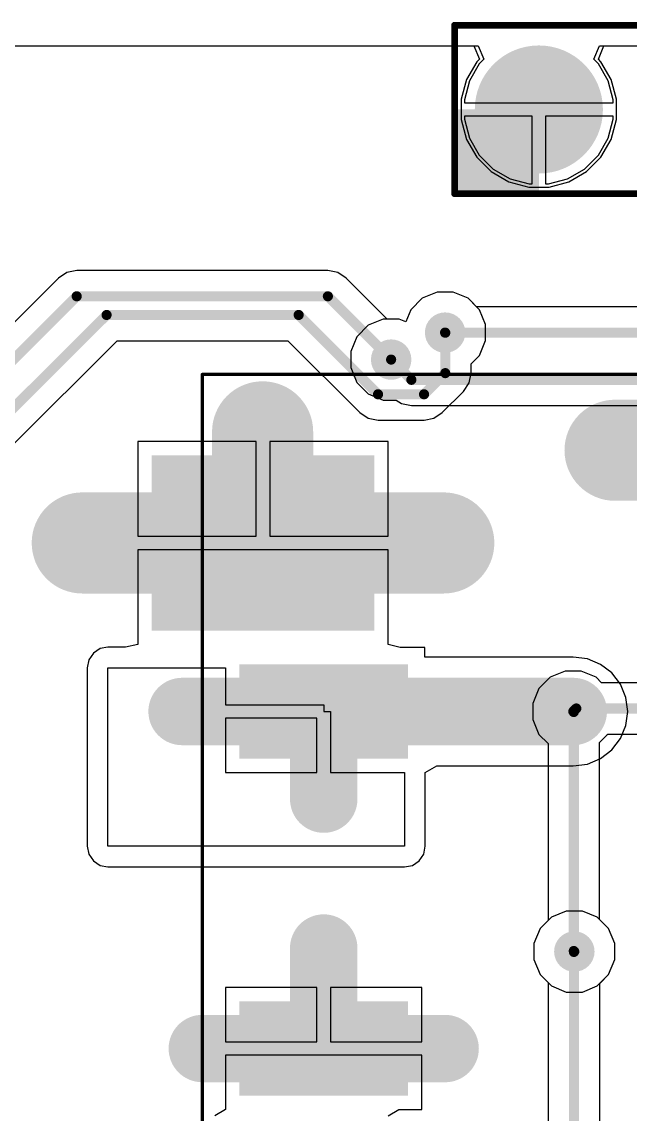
# Model space of a CAD drawing. Header units: inches. Extents: x 0.3 to 40.7, y 0 to 25.4.
# Drawn here: x 9.02 to 18.04, y 9.21 to 25.41 of the extents above; entities that cross this region are included whole.
import ezdxf

# ---------------------------------------------------------------- set-up
doc = ezdxf.new("R2010")
doc.units = ezdxf.units.IN
for name, color, linetype in [('BOTTOM', 5, 'Continuous'), ('Bottom Solder', 6, 'Continuous'), ('Pad Holes', 156, 'Continuous'), ('TOP', 1, 'Continuous'), ('Top Assembly', 56, 'Continuous'), ('Top Solder', 216, 'Continuous'), ('Via Holes', 16, 'Continuous')]:
    doc.layers.add(name, color=color, linetype=linetype)

# ---------------------------------------------------------------- blocks, each defined once
blk = doc.blocks.new('PEC11J_9215F_S0015_2662')
at = {"layer": 'TOP'}
for points in [[(3.75, 9.5), (6.25, 9.5), (6.25, 6.3), (3.75, 6.3)], [(-3.15, 8.2), (-1.85, 8.2), (-1.85, 5.8), (-3.15, 5.8)], [(1.85, 8.2), (3.15, 8.2), (3.15, 5.8), (1.85, 5.8)]]:
    blk.add_hatch(color=1, dxfattribs=at).paths.add_polyline_path(points)
at = {"layer": 'Top Solder'}
for points in [[(3.7, 9.55), (6.3, 9.55), (6.3, 6.25), (3.7, 6.25)], [(-3.2, 8.25), (-1.8, 8.25), (-1.8, 5.75), (-3.2, 5.75)], [(1.8, 8.25), (3.2, 8.25), (3.2, 5.75), (1.8, 5.75)]]:
    blk.add_hatch(color=216, dxfattribs=at).paths.add_polyline_path(points)
at = {"layer": 'Top Assembly', "const_width": 0.05}
for points in [[(-7.5, 8.8), (7.5, 8.8)], [(7.5, 8.8), (7.5, -8.8)]]:
    blk.add_lwpolyline(points, dxfattribs=at)
at = {"layer": 'Top Assembly', "const_width": 0.025}
blk.add_lwpolyline([(7.488, 8.8, 1), (7.512, 8.8, 1)], format="xyb", close=True, dxfattribs=at)
blk.add_lwpolyline([(7.488, 8.8, 1), (7.512, 8.8, 1)], format="xyb", close=True, dxfattribs=at)
blk = doc.blocks.new('PIN_HEADER_2_54___VERT__1_4POS_F_________1_2663')
at = {"layer": 'BOTTOM'}
h = blk.add_hatch(color=5, dxfattribs=at)
edge = h.paths.add_edge_path()
edge.add_arc((-3.81, 0), 0.85, 0, 360)
h = blk.add_hatch(color=5, dxfattribs=at)
edge = h.paths.add_edge_path()
edge.add_arc((-1.27, 0), 0.85, 0, 360)
h = blk.add_hatch(color=5, dxfattribs=at)
edge = h.paths.add_edge_path()
edge.add_arc((1.27, 0), 0.85, 0, 360)
h = blk.add_hatch(color=5, dxfattribs=at)
edge = h.paths.add_edge_path()
edge.add_arc((3.81, 0), 0.85, 0, 360)
at = {"layer": 'Bottom Solder'}
h = blk.add_hatch(color=6, dxfattribs=at)
edge = h.paths.add_edge_path()
edge.add_arc((-3.81, 0), 0.95, 0, 360)
h = blk.add_hatch(color=6, dxfattribs=at)
edge = h.paths.add_edge_path()
edge.add_arc((-1.27, 0), 0.95, 0, 360)
h = blk.add_hatch(color=6, dxfattribs=at)
edge = h.paths.add_edge_path()
edge.add_arc((1.27, 0), 0.95, 0, 360)
h = blk.add_hatch(color=6, dxfattribs=at)
edge = h.paths.add_edge_path()
edge.add_arc((3.81, 0), 0.95, 0, 360)
at = {"layer": 'Pad Holes'}
h = blk.add_hatch(color=7, dxfattribs=at)
edge = h.paths.add_edge_path()
edge.add_arc((-3.81, 0), 0.5, 0, 360)
h = blk.add_hatch(color=7, dxfattribs=at)
edge = h.paths.add_edge_path()
edge.add_arc((-1.27, 0), 0.5, 0, 360)
h = blk.add_hatch(color=7, dxfattribs=at)
edge = h.paths.add_edge_path()
edge.add_arc((1.27, 0), 0.5, 0, 360)
h = blk.add_hatch(color=7, dxfattribs=at)
edge = h.paths.add_edge_path()
edge.add_arc((3.81, 0), 0.5, 0, 360)
at = {"layer": 'TOP'}
h = blk.add_hatch(color=1, dxfattribs=at)
edge = h.paths.add_edge_path()
edge.add_arc((-3.81, 0), 0.85, 0, 360)
h = blk.add_hatch(color=1, dxfattribs=at)
edge = h.paths.add_edge_path()
edge.add_arc((-1.27, 0), 0.85, 0, 360)
h = blk.add_hatch(color=1, dxfattribs=at)
edge = h.paths.add_edge_path()
edge.add_arc((1.27, 0), 0.85, 0, 360)
h = blk.add_hatch(color=1, dxfattribs=at)
edge = h.paths.add_edge_path()
edge.add_arc((3.81, 0), 0.85, 0, 360)
at = {"layer": 'Top Assembly'}
blk.add_hatch(color=56, dxfattribs=at).paths.add_polyline_path([(-5.06, -1.25), (-3.81, -1.25), (-3.81, 0), (-5.06, 0)])
at = {"layer": 'Top Solder'}
h = blk.add_hatch(color=216, dxfattribs=at)
edge = h.paths.add_edge_path()
edge.add_arc((-3.81, 0), 0.95, 0, 360)
h = blk.add_hatch(color=216, dxfattribs=at)
edge = h.paths.add_edge_path()
edge.add_arc((-1.27, 0), 0.95, 0, 360)
h = blk.add_hatch(color=216, dxfattribs=at)
edge = h.paths.add_edge_path()
edge.add_arc((1.27, 0), 0.95, 0, 360)
h = blk.add_hatch(color=216, dxfattribs=at)
edge = h.paths.add_edge_path()
edge.add_arc((3.81, 0), 0.95, 0, 360)
at = {"layer": 'Top Assembly', "const_width": 0.1}
for points in [[(-5.06, 1.25), (5.06, 1.25)], [(-5.06, -1.25), (-5.06, 1.25)], [(5.06, -1.25), (5.06, 1.25)], [(-5.06, -1.25), (5.06, -1.25)]]:
    blk.add_lwpolyline(points, dxfattribs=at)
at = {"layer": 'Top Assembly', "const_width": 0.05}
for points in [[(-5.085, 1.25, 1), (-5.035, 1.25, 1)], [(-5.085, 1.25, 1), (-5.035, 1.25, 1)], [(5.035, 1.25, 1), (5.085, 1.25, 1)], [(5.035, 1.25, 1), (5.085, 1.25, 1)], [(-5.085, -1.25, 1), (-5.035, -1.25, 1)], [(-5.085, -1.25, 1), (-5.035, -1.25, 1)], [(5.035, -1.25, 1), (5.085, -1.25, 1)], [(5.035, -1.25, 1), (5.085, -1.25, 1)]]:
    blk.add_lwpolyline(points, format="xyb", close=True, dxfattribs=at)

msp = doc.modelspace()

# ---------------------------------------------------------------- hatches: boundary and pattern name
at = {"layer": 'BOTTOM'}
h = msp.add_hatch(color=5, dxfattribs=at)
edge = h.paths.add_edge_path()
edge.add_arc((15.3, 20.8), 0.3, 0, 360)
h = msp.add_hatch(color=5, dxfattribs=at)
edge = h.paths.add_edge_path()
edge.add_arc((14.5, 20.4), 0.3, 0, 360)
h = msp.add_hatch(color=5, dxfattribs=at)
edge = h.paths.add_edge_path()
edge.add_arc((17.2, 15.18), 0.3, 0, 360)
h = msp.add_hatch(color=5, dxfattribs=at)
edge = h.paths.add_edge_path()
edge.add_arc((17.216, 11.619), 0.3, 0, 360)
at = {"layer": 'TOP'}
h = msp.add_hatch(color=1, dxfattribs=at)
edge = h.paths.add_edge_path()
edge.add_arc((15.3, 20.8), 0.3, 0, 360)
h = msp.add_hatch(color=1, dxfattribs=at)
edge = h.paths.add_edge_path()
edge.add_arc((14.5, 20.4), 0.3, 0, 360)
h = msp.add_hatch(color=1, dxfattribs=at)
edge = h.paths.add_edge_path()
edge.add_arc((17.2, 15.18), 0.3, 0, 360)
h = msp.add_hatch(color=1, dxfattribs=at)
edge = h.paths.add_edge_path()
edge.add_arc((17.216, 11.619), 0.3, 0, 360)
at = {"layer": 'Via Holes'}
h = msp.add_hatch(color=7, dxfattribs=at)
edge = h.paths.add_edge_path()
edge.add_arc((15.3, 20.8), 0.15, 0, 360)
h = msp.add_hatch(color=7, dxfattribs=at)
edge = h.paths.add_edge_path()
edge.add_arc((14.5, 20.4), 0.15, 0, 360)
h = msp.add_hatch(color=7, dxfattribs=at)
edge = h.paths.add_edge_path()
edge.add_arc((17.2, 15.18), 0.15, 0, 360)
h = msp.add_hatch(color=7, dxfattribs=at)
edge = h.paths.add_edge_path()
edge.add_arc((17.216, 11.619), 0.15, 0, 360)

# ---------------------------------------------------------------- linework, layer by layer
at = {"layer": 'BOTTOM'}
for p, q in [((4.5, 25.054), (15.725, 25.054)), ((15.725, 25.054), (15.808, 24.854)), ((17.572, 24.854), (17.655, 25.054)), ((17.655, 25.054), (18.33, 25.054)), ((15.77, 24.816), (15.618, 24.554)), ((15.808, 24.854), (15.77, 24.816)), ((17.61, 24.816), (17.572, 24.854)), ((17.762, 24.554), (17.61, 24.816)), ((15.618, 24.554), (15.54, 24.261)), ((17.84, 24.261), (17.762, 24.554)), ((15.54, 24.261), (15.54, 23.959)), ((17.84, 23.959), (17.84, 24.261)), ((15.54, 23.959), (15.618, 23.666)), ((17.762, 23.666), (17.84, 23.959)), ((15.618, 23.666), (15.77, 23.404)), ((17.61, 23.404), (17.762, 23.666)), ((15.77, 23.404), (15.984, 23.19)), ((17.396, 23.19), (17.61, 23.404)), ((15.984, 23.19), (16.246, 23.038)), ((17.134, 23.038), (17.396, 23.19)), ((16.246, 23.038), (16.539, 22.96)), ((16.841, 22.96), (17.134, 23.038)), ((16.539, 22.96), (16.841, 22.96)), ((15.181, 21.4), (14.96, 21.309)), ((15.419, 21.4), (15.181, 21.4)), ((15.64, 21.309), (15.419, 21.4)), ((14.96, 21.309), (14.791, 21.14)), ((15.766, 21.182), (15.64, 21.309)), ((14.791, 21.14), (14.717, 20.96)), ((18.742, 21.182), (15.766, 21.182)), ((14.16, 20.909), (13.991, 20.74)), ((14.381, 21), (14.16, 20.909)), ((14.619, 21), (14.381, 21)), ((14.717, 20.96), (14.619, 21)), ((13.991, 20.74), (13.9, 20.519)), ((13.9, 20.519), (13.9, 20.281)), ((13.9, 20.281), (13.991, 20.06)), ((13.991, 20.06), (14.16, 19.891)), ((14.16, 19.891), (14.381, 19.8)), ((14.381, 19.8), (14.574, 19.8)), ((14.574, 19.8), (14.654, 19.747)), ((14.654, 19.747), (14.8, 19.718)), ((14.8, 19.718), (19.25, 19.718)), ((17.081, 15.78), (16.86, 15.689)), ((17.319, 15.78), (17.081, 15.78)), ((17.54, 15.689), (17.319, 15.78)), ((16.86, 15.689), (16.691, 15.52)), ((17.621, 15.607), (17.54, 15.689)), ((21.779, 15.607), (17.621, 15.607)), ((16.691, 15.52), (16.6, 15.299)), ((16.6, 15.299), (16.6, 15.061)), ((16.6, 15.061), (16.691, 14.84)), ((16.691, 14.84), (16.826, 14.706)), ((17.59, 14.722), (17.709, 14.84)), ((17.709, 14.84), (17.71, 14.843)), ((17.71, 14.843), (21.829, 14.843)), ((16.826, 14.706), (16.826, 12.078)), ((17.59, 12.093), (17.59, 14.722)), ((16.826, 12.078), (16.707, 11.959)), ((17.724, 11.959), (17.59, 12.093)), ((16.707, 11.959), (16.616, 11.739)), ((17.816, 11.739), (17.724, 11.959)), ((16.616, 11.739), (16.616, 11.5)), ((17.816, 11.5), (17.816, 11.739)), ((16.616, 11.5), (16.707, 11.279)), ((17.724, 11.279), (17.816, 11.5)), ((16.707, 11.279), (16.876, 11.111)), ((17.556, 11.111), (17.724, 11.279)), ((16.876, 11.111), (17.096, 11.019)), ((17.096, 11.019), (17.335, 11.019)), ((17.335, 11.019), (17.556, 11.111))]:
    msp.add_line(p, q, dxfattribs=at)
at = {"layer": 'BOTTOM', "const_width": 0.15}
for points in [[(15.3, 20.8), (18.9, 20.8)], [(14.5, 20.4), (14.8, 20.1)], [(14.8, 20.1), (19.25, 20.1)], [(17.2, 15.18), (17.245, 15.225)], [(17.2, 15.18), (17.208, 15.172)], [(17.208, 11.627), (17.208, 15.172)], [(17.245, 15.225), (22.245, 15.225)], [(17.208, 11.627), (17.216, 11.619)]]:
    msp.add_lwpolyline(points, dxfattribs=at)
at = {"layer": 'BOTTOM', "const_width": 0.075}
for points in [[(15.262, 20.8, 1), (15.338, 20.8, 1)], [(14.462, 20.4, 1), (14.537, 20.4, 1)], [(14.762, 20.1, 1), (14.837, 20.1, 1)], [(14.762, 20.1, 1), (14.837, 20.1, 1)], [(17.163, 15.18, 1), (17.238, 15.18, 1)], [(17.163, 15.18, 1), (17.238, 15.18, 1)], [(17.17, 15.172, 1), (17.245, 15.172, 1)], [(17.17, 15.172, 1), (17.245, 15.172, 1)], [(17.208, 15.225, 1), (17.283, 15.225, 1)], [(17.208, 15.225, 1), (17.283, 15.225, 1)], [(17.17, 11.627, 1), (17.245, 11.627, 1)], [(17.17, 11.627, 1), (17.245, 11.627, 1)], [(17.178, 11.619, 1), (17.253, 11.619, 1)]]:
    msp.add_lwpolyline(points, format="xyb", close=True, dxfattribs=at)
at = {"layer": 'TOP'}
for p, q in [((4.5, 25.054), (15.79, 25.054)), ((15.79, 25.054), (15.873, 24.854)), ((17.507, 24.854), (17.59, 25.054)), ((17.59, 25.054), (18.265, 25.054)), ((15.873, 24.854), (15.807, 24.788)), ((17.573, 24.788), (17.507, 24.854)), ((15.807, 24.788), (15.661, 24.536)), ((17.719, 24.536), (17.573, 24.788)), ((15.661, 24.536), (15.586, 24.255)), ((17.794, 24.255), (17.719, 24.536)), ((15.586, 24.255), (15.586, 24.21)), ((15.586, 24.21), (17.794, 24.21)), ((17.794, 24.21), (17.794, 24.255)), ((16.59, 24.01), (15.586, 24.01)), ((15.586, 24.01), (15.586, 23.965)), ((16.59, 23.006), (16.59, 24.01)), ((17.794, 24.01), (16.79, 24.01)), ((16.79, 24.01), (16.79, 23.006)), ((17.794, 23.965), (17.794, 24.01)), ((15.586, 23.965), (15.661, 23.684)), ((17.719, 23.684), (17.794, 23.965)), ((15.661, 23.684), (15.807, 23.432)), ((17.573, 23.432), (17.719, 23.684)), ((15.807, 23.432), (16.012, 23.227)), ((17.368, 23.227), (17.573, 23.432)), ((16.012, 23.227), (16.264, 23.081)), ((17.116, 23.081), (17.368, 23.227)), ((16.264, 23.081), (16.545, 23.006)), ((16.835, 23.006), (17.116, 23.081)), ((16.545, 23.006), (16.59, 23.006)), ((16.79, 23.006), (16.835, 23.006)), ((9.838, 21.721), (9.691, 21.692)), ((13.561, 21.721), (9.838, 21.721)), ((13.707, 21.692), (13.561, 21.721)), ((9.567, 21.609), (7.83, 19.872)), ((9.691, 21.692), (9.567, 21.609)), ((13.831, 21.609), (13.707, 21.692)), ((14.441, 21), (13.831, 21.609)), ((15.181, 21.4), (14.96, 21.309)), ((15.419, 21.4), (15.181, 21.4)), ((15.64, 21.309), (15.419, 21.4)), ((14.96, 21.309), (14.791, 21.14)), ((15.809, 21.14), (15.64, 21.309)), ((14.791, 21.14), (14.717, 20.96)), ((15.9, 20.919), (15.809, 21.14)), ((14.619, 21), (14.441, 21)), ((14.717, 20.96), (14.619, 21)), ((15.9, 20.681), (15.9, 20.919)), ((8.878, 19.119), (10.439, 20.68)), ((10.439, 20.68), (12.97, 20.68)), ((12.97, 20.68), (14.035, 19.615)), ((15.809, 20.46), (15.9, 20.681)), ((15.684, 20.336), (15.809, 20.46)), ((15.684, 20.199), (15.684, 20.336)), ((15.655, 20.053), (15.684, 20.199)), ((15.572, 19.929), (15.655, 20.053)), ((15.258, 19.615), (15.572, 19.929)), ((14.035, 19.615), (14.159, 19.532)), ((15.134, 19.532), (15.258, 19.615)), ((14.159, 19.532), (14.305, 19.503)), ((14.305, 19.503), (14.988, 19.503)), ((14.988, 19.503), (15.134, 19.532)), ((12.5, 19.184), (10.746, 19.184)), ((10.746, 19.184), (10.746, 17.78)), ((12.5, 17.78), (12.5, 19.184)), ((14.454, 19.184), (12.7, 19.184)), ((12.7, 19.184), (12.7, 17.78)), ((14.454, 17.78), (14.454, 19.184)), ((10.746, 17.78), (12.5, 17.78)), ((12.7, 17.78), (14.454, 17.78)), ((12.6, 17.58), (10.746, 17.58)), ((10.746, 17.58), (10.746, 16.336)), ((14.454, 17.58), (12.6, 17.58)), ((14.454, 16.33), (14.454, 17.58)), ((10.746, 16.336), (10.746, 16.176)), ((14.454, 16.176), (14.454, 16.33)), ((10.084, 16.046), (10.017, 15.947)), ((10.183, 16.113), (10.084, 16.046)), ((10.3, 16.136), (10.183, 16.113)), ((10.563, 16.136), (10.3, 16.136)), ((10.746, 16.176), (10.563, 16.136)), ((14.635, 16.13), (14.454, 16.176)), ((15, 16.13), (14.635, 16.13)), ((15, 15.987), (15, 16.13)), ((10.017, 15.947), (9.994, 15.83)), ((17.2, 15.987), (15, 15.987)), ((17.409, 15.959), (17.2, 15.987)), ((17.603, 15.879), (17.409, 15.959)), ((9.994, 15.83), (9.994, 13.18)), ((10.3, 13.18), (10.3, 15.83)), ((10.3, 15.83), (12.046, 15.83)), ((12.046, 15.83), (12.046, 15.28)), ((17.771, 15.751), (17.603, 15.879)), ((17.899, 15.583), (17.771, 15.751)), ((17.979, 15.389), (17.899, 15.583)), ((12.046, 15.28), (13.5, 15.28)), ((13.5, 15.28), (13.5, 15.18)), ((18.007, 15.18), (17.979, 15.389)), ((13.4, 15.08), (12.046, 15.08)), ((12.046, 15.08), (12.046, 14.276)), ((13.4, 14.276), (13.4, 15.08)), ((13.5, 15.18), (13.6, 15.18)), ((13.6, 15.18), (13.6, 14.276)), ((17.979, 14.971), (18.007, 15.18)), ((17.899, 14.777), (17.979, 14.971)), ((17.771, 14.609), (17.899, 14.777)), ((17.603, 14.481), (17.771, 14.609)), ((17.409, 14.401), (17.603, 14.481)), ((12.046, 14.276), (13.4, 14.276)), ((13.6, 14.276), (14.7, 14.276)), ((14.7, 14.276), (14.7, 13.18)), ((15.006, 14.276), (15.177, 14.373)), ((15.006, 13.18), (15.006, 14.276)), ((15.177, 14.373), (17.2, 14.373)), ((17.2, 14.373), (17.409, 14.401)), ((9.994, 13.18), (10.017, 13.063)), ((14.7, 13.18), (10.3, 13.18)), ((14.983, 13.063), (15.006, 13.18)), ((10.017, 13.063), (10.084, 12.964)), ((10.084, 12.964), (10.183, 12.897)), ((14.817, 12.897), (14.916, 12.964)), ((14.916, 12.964), (14.983, 13.063)), ((10.183, 12.897), (10.3, 12.874)), ((10.3, 12.874), (14.7, 12.874)), ((14.7, 12.874), (14.817, 12.897)), ((17.096, 12.219), (16.876, 12.128)), ((17.335, 12.219), (17.096, 12.219)), ((17.556, 12.128), (17.335, 12.219)), ((16.876, 12.128), (16.707, 11.959)), ((17.724, 11.959), (17.556, 12.128)), ((16.707, 11.959), (16.616, 11.739)), ((17.816, 11.739), (17.724, 11.959)), ((16.616, 11.739), (16.616, 11.5)), ((17.816, 11.5), (17.816, 11.739)), ((16.616, 11.5), (16.707, 11.279)), ((17.724, 11.279), (17.816, 11.5)), ((16.707, 11.279), (16.827, 11.159)), ((17.592, 11.147), (17.724, 11.279)), ((13.4, 11.084), (12.046, 11.084)), ((12.046, 11.084), (12.046, 10.28)), ((13.4, 10.28), (13.4, 11.084)), ((14.954, 11.084), (13.6, 11.084)), ((13.6, 11.084), (13.6, 10.28)), ((14.954, 10.28), (14.954, 11.084)), ((16.827, 11.159), (16.827, 8.34)), ((17.592, 8.063), (17.592, 11.147)), ((12.046, 10.28), (13.4, 10.28)), ((13.6, 10.28), (14.954, 10.28)), ((13.5, 10.08), (12.046, 10.08)), ((12.046, 10.08), (12.046, 9.384)), ((14.954, 10.08), (13.5, 10.08)), ((14.954, 9.276), (14.954, 10.08)), ((12.046, 9.276), (11.884, 9.184)), ((12.046, 9.384), (12.046, 9.276)), ((14.454, 9.184), (14.616, 9.276)), ((14.616, 9.276), (14.954, 9.276))]:
    msp.add_line(p, q, dxfattribs=at)
for points, const_width in [([(8.1, 19.601), (9.838, 21.339)], 0.15), ([(9.838, 21.339), (13.561, 21.339)], 0.15), ([(13.561, 21.339), (14.5, 20.4)], 0.15), ([(8.496, 19.278), (10.28, 21.062)], 0.15), ([(10.28, 21.062), (13.128, 21.062)], 0.15), ([(13.128, 21.062), (14.305, 19.885)], 0.15), ([(15.3, 20.8), (15.302, 20.798)], 0.15), ([(15.302, 20.199), (15.302, 20.798)], 0.15), ([(14.988, 19.885), (15.302, 20.199)], 0.15), ([(12.594, 17.686), (12.594, 19.328)], 1.5), ([(14.305, 19.885), (14.988, 19.885)], 0.15), ([(17.82, 19.055), (20.5, 19.055)], 1.5), ([(9.92, 17.68), (12.6, 17.68)], 1.5), ([(12.6, 17.68), (15.28, 17.68)], 1.5), ([(11.4, 15.18), (13.5, 15.18)], 1), ([(13.5, 13.88), (13.5, 15.18)], 1), ([(13.5, 15.18), (17.2, 15.18)], 1), ([(13.5, 10.18), (13.5, 11.671)], 1), ([(17.21, 8.063), (17.21, 11.613)], 0.15), ([(11.7, 10.18), (13.5, 10.18)], 1), ([(13.5, 10.18), (15.3, 10.18)], 1)]:
    msp.add_lwpolyline(points, dxfattribs=dict(at, const_width=const_width))
for points, const_width in [([(9.8, 21.339, 1), (9.875, 21.339, 1)], 0.075), ([(9.8, 21.339, 1), (9.875, 21.339, 1)], 0.075), ([(13.524, 21.339, 1), (13.599, 21.339, 1)], 0.075), ([(13.524, 21.339, 1), (13.599, 21.339, 1)], 0.075), ([(10.243, 21.062, 1), (10.318, 21.062, 1)], 0.075), ([(10.243, 21.062, 1), (10.318, 21.062, 1)], 0.075), ([(13.091, 21.062, 1), (13.166, 21.062, 1)], 0.075), ([(13.091, 21.062, 1), (13.166, 21.062, 1)], 0.075), ([(15.262, 20.8, 1), (15.338, 20.8, 1)], 0.075), ([(15.265, 20.798, 1), (15.34, 20.798, 1)], 0.075), ([(15.265, 20.798, 1), (15.34, 20.798, 1)], 0.075), ([(14.462, 20.4, 1), (14.537, 20.4, 1)], 0.075), ([(15.265, 20.199, 1), (15.34, 20.199, 1)], 0.075), ([(15.265, 20.199, 1), (15.34, 20.199, 1)], 0.075), ([(12.219, 19.328, 1), (12.969, 19.328, 1)], 0.75), ([(14.268, 19.885, 1), (14.343, 19.885, 1)], 0.075), ([(14.268, 19.885, 1), (14.343, 19.885, 1)], 0.075), ([(14.95, 19.885, 1), (15.025, 19.885, 1)], 0.075), ([(14.95, 19.885, 1), (15.025, 19.885, 1)], 0.075), ([(17.445, 19.055, 1), (18.195, 19.055, 1)], 0.75), ([(9.545, 17.68, 1), (10.295, 17.68, 1)], 0.75), ([(12.219, 17.686, 1), (12.969, 17.686, 1)], 0.75), ([(12.225, 17.68, 1), (12.975, 17.68, 1)], 0.75), ([(12.225, 17.68, 1), (12.975, 17.68, 1)], 0.75), ([(14.905, 17.68, 1), (15.655, 17.68, 1)], 0.75), ([(11.15, 15.18, 1), (11.65, 15.18, 1)], 0.5), ([(13.25, 15.18, 1), (13.75, 15.18, 1)], 0.5), ([(13.25, 15.18, 1), (13.75, 15.18, 1)], 0.5), ([(13.25, 15.18, 1), (13.75, 15.18, 1)], 0.5), ([(16.95, 15.18, 1), (17.45, 15.18, 1)], 0.5), ([(13.25, 13.88, 1), (13.75, 13.88, 1)], 0.5), ([(13.25, 11.671, 1), (13.75, 11.671, 1)], 0.5), ([(17.172, 11.613, 1), (17.247, 11.613, 1)], 0.075), ([(11.45, 10.18, 1), (11.95, 10.18, 1)], 0.5), ([(13.25, 10.18, 1), (13.75, 10.18, 1)], 0.5), ([(13.25, 10.18, 1), (13.75, 10.18, 1)], 0.5), ([(13.25, 10.18, 1), (13.75, 10.18, 1)], 0.5), ([(15.05, 10.18, 1), (15.55, 10.18, 1)], 0.5)]:
    msp.add_lwpolyline(points, format="xyb", close=True, dxfattribs=dict(at, const_width=const_width))

# ---------------------------------------------------------------- block references
msp.add_blockref('PIN_HEADER_2_54___VERT__1_4POS_F_________1_2663', (20.5, 24.11))
at = {"rotation": 90}
msp.add_blockref('PEC11J_9215F_S0015_2662', (20.5, 12.68), dxfattribs=at)

doc.saveas('drawing.dxf')
